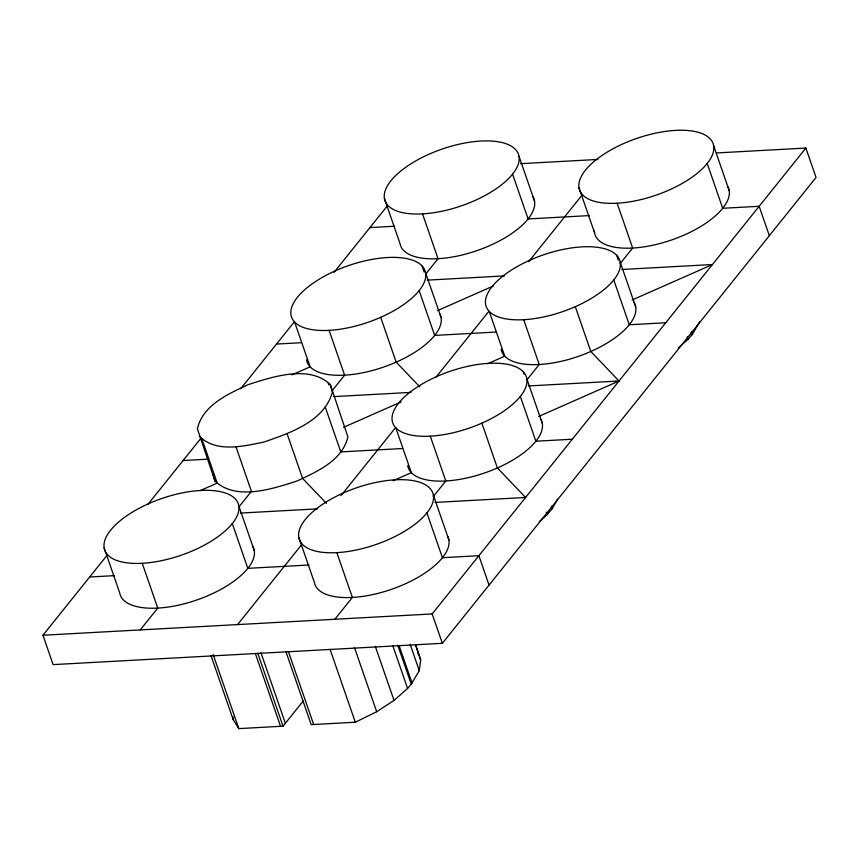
<?xml version="1.0" encoding="UTF-8"?>
<svg xmlns="http://www.w3.org/2000/svg" width="859" height="859" viewBox="0 0 859 859"><rect width="100%" height="100%" fill="white"/><g stroke="black" fill="none" stroke-linecap="round" stroke-linejoin="round"><path stroke-width="1.29" d="M303.163 701.073L283.019 726.188L238.802 728.604L233.165 719.595L233.186 716.997M285.95 651.723L311.205 724.642L355.315 722.226L376.693 711.735L394.023 700.418L407.585 688.435L411.246 684.14L419.278 670.686L420.663 659.97L415.896 645.109M539.355 521.563L547.108 514.713L552.23 508.689L557.598 499.1M678.363 347.916L688.048 339.359L692.547 334.065L699.741 321.61M716.567 152.945L805.882 148.059L816.05 177.437L442.353 643.316L53.118 664.619L42.95 635.241L107.182 555.172M148.049 504.212L200.609 438.702M240.649 388.783L294.025 322.222M334.065 272.314L387.452 205.752M140.253 629.915L157.755 608.097L142.24 563.289A70.674 29.979 -19.1 0 1 133.36 511.556A70.674 29.979 -19.1 0 1 238.759 505.779L254.275 550.587M238.512 507.422L251.408 491.348L235.892 446.54M332.111 390.738L344.609 375.158L329.094 330.35A70.674 29.979 -19.1 0 1 320.214 278.606A70.674 29.979 -19.1 0 1 425.602 272.84L441.118 317.647M425.527 274.268L438.036 258.688L422.521 213.88A70.674 29.979 -19.1 0 1 413.641 162.136A70.674 29.979 -19.1 0 1 519.029 156.37L534.545 201.178M237.567 624.59L301.788 544.52M341.002 495.643L395.215 428.05M436.093 377.09L488.642 311.57M528.682 261.662L582.069 195.1M334.87 619.264L352.373 597.445L336.857 552.638A70.674 29.979 -19.1 0 1 327.977 500.904A70.674 29.979 -19.1 0 1 433.365 495.128L448.881 539.935M433.301 496.556L445.8 480.976L430.284 436.168A70.674 29.979 -19.1 0 1 421.404 384.435A70.674 29.979 -19.1 0 1 526.792 378.658L542.308 423.466M526.717 380.086L539.227 364.506L523.711 319.698A70.674 29.979 -19.1 0 1 514.831 267.954A70.674 29.979 -19.1 0 1 620.219 262.188L635.735 306.996M620.144 263.616L632.643 248.036L617.138 203.229A70.674 29.979 -19.1 0 1 608.247 151.485A70.674 29.979 -19.1 0 1 713.646 145.719L729.162 190.526M42.95 635.241L432.174 613.938L805.882 148.059M291.877 374.9L310.142 366.847L294.626 322.039M437.499 310.636L493.495 285.918M200.061 490.661L217.209 483.102L201.693 438.294M343.579 427.32L401.142 401.915M487.708 363.711L504.748 356.195L489.233 311.387M632.117 299.984L712.455 264.529L621.809 269.49M393.068 480.718L411.332 472.665L395.816 427.857M538.69 416.454L619.028 380.999L590.799 351.481L575.294 306.674M520.618 163.672L597.928 159.441M369.939 227.592L394.678 226.239M589.295 215.588L528.092 218.938L512.576 174.13M427.191 280.141L504.512 275.911M276.512 344.062L301.251 342.709M495.868 332.057L434.665 335.407L419.149 290.6M665.736 322.759L629.282 324.756L613.766 279.948M333.775 396.611L411.085 392.38M528.382 385.959L619.028 380.999M183.085 460.531L208.146 459.168M402.442 448.527L340.776 451.909L325.26 407.102M572.319 439.228L535.855 441.225L520.339 396.428M240.348 513.081L317.658 508.85M434.965 502.429L525.601 497.468L497.382 467.951L481.867 423.143M89.658 577.001L114.397 575.648M309.015 564.997L247.822 568.347L232.306 523.55M330.307 384.51C308.929 364.484 272.593 376.833 248.305 384.585C228.29 393.916 202.821 405.051 197.387 428.738L214.965 481.104C236.343 501.13 272.679 488.782 296.978 481.029C316.982 471.698 342.451 460.564 347.884 436.877L330.307 384.51L332.369 392.069C324.477 421.468 289.741 433.119 263.96 442.041C243.301 446.251 216.296 452.994 199.449 436.308M419.858 386.883L396.192 362.133L380.677 317.325M326.409 503.331L302.593 478.42L287.078 433.623M417.871 653.269L419.375 655.17M769.342 235.667L759.163 206.289L722.709 208.286L707.193 163.478M691.678 331.542L692.547 334.065M691.141 332.186L692.01 334.699M687.179 336.846L688.048 339.359M616.601 255.177L618.319 260.159M579.041 187.906L594.557 232.703M523.174 371.646L524.033 374.137M551.36 506.176L552.23 508.689M546.238 512.2L547.108 514.713M421.984 265.828L424.142 272.056M384.424 198.558L399.94 243.355A70.674 29.979 -19.1 0 0 478.227 250.184A70.674 29.979 -19.1 0 0 532.623 196.303M489.061 585.086L478.892 555.698L442.428 557.695L426.912 512.898M432.174 613.938L442.353 643.316M328.074 382.513L328.933 385.004M415.434 644.884L420.663 659.97M410.13 644.282L419.278 670.686M399.027 645.42L412.084 683.141M397.749 645.163L411.246 684.14M392.778 645.689L407.585 688.435M375.297 646.355L394.023 700.418M354.488 647.622L376.693 711.735M298.771 537.315L314.287 582.123A70.674 29.979 -19.1 0 0 391.103 589.457A70.674 29.979 -19.1 0 0 447.636 536.22M330.06 649.307L355.315 722.226M288.409 651.584L313.664 724.502M260.975 652.861L285.36 723.267M257.764 653.259L283.019 726.188M255.306 653.398L280.56 726.317M213.118 654.429L238.802 728.604M210.96 655.471L233.165 719.595M104.154 547.967L119.669 592.774A70.674 29.979 -19.1 0 0 197.946 599.593A70.674 29.979 -19.1 0 0 252.353 545.712M212.903 473.545L214.965 481.104M439.872 313.932A70.674 29.979 -19.1 0 1 383.339 367.169A70.674 29.979 -19.1 0 1 306.523 359.835M633.813 302.121A70.674 29.979 -19.1 0 1 579.417 356.002A70.674 29.979 -19.1 0 1 501.13 349.183M540.397 418.591A70.674 29.979 -19.1 0 1 485.99 472.471A70.674 29.979 -19.1 0 1 407.703 465.653M620.219 262.188A70.674 29.979 -19.1 0 1 523.711 319.698M526.792 378.658A70.674 29.979 -19.1 0 1 430.284 436.168M425.602 272.84A70.674 29.979 -19.1 0 1 329.094 330.35M727.917 186.8A70.674 29.979 -19.1 0 1 668.882 240.885A70.674 29.979 -19.1 0 1 594.364 230.427M238.759 505.779A70.674 29.979 -19.1 0 1 142.24 563.289M433.365 495.128A70.674 29.979 -19.1 0 1 336.857 552.638M519.029 156.37A70.674 29.979 -19.1 0 1 422.521 213.88M713.646 145.719A70.674 29.979 -19.1 0 1 617.138 203.229"/></g></svg>
